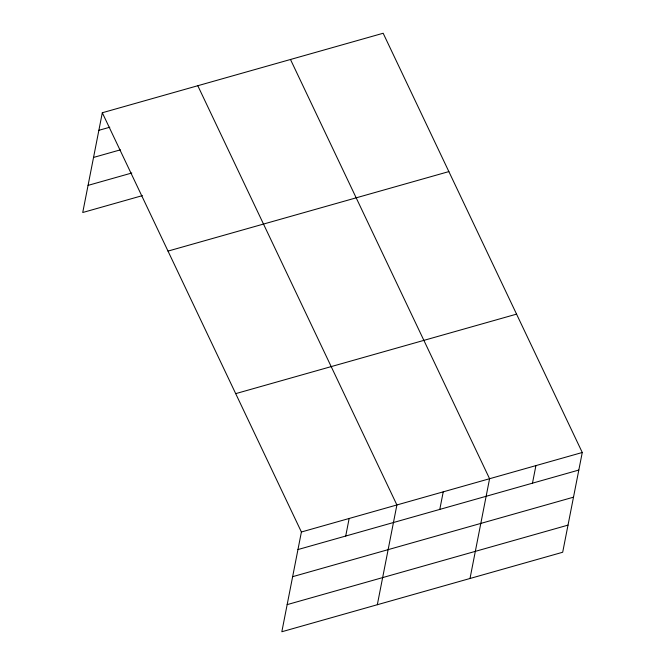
<?xml version="1.0" encoding="UTF-8"?>
<svg xmlns="http://www.w3.org/2000/svg" width="665" height="665" viewBox="0 0 665 665"><rect width="100%" height="100%" fill="white"/><g stroke="black" fill="none" stroke-linecap="round" stroke-linejoin="round"><path stroke-width="1" d="M102.31 112.751L301.403 531.992L281.835 631.75L562.69 552.249L582.266 452.491L383.165 33.25L102.31 112.751L82.734 212.509L142.418 195.618M345.709 536.04L349.15 518.476M377.321 604.718L396.897 504.959L197.804 85.719M439.789 509.407L443.239 491.842M470.005 578.484L489.581 478.725L290.48 59.484M532.474 483.172L535.924 465.608M98.861 130.315L109.808 127.223M93.541 157.439L120.398 149.841M88.054 185.385L131.828 173M168.012 251.096L448.867 171.595M235.701 393.638L516.564 314.138M301.403 531.992L582.266 452.491M297.962 549.556L578.816 470.055M292.633 576.68L573.496 497.179M287.155 604.626L568.01 525.126"/></g></svg>
